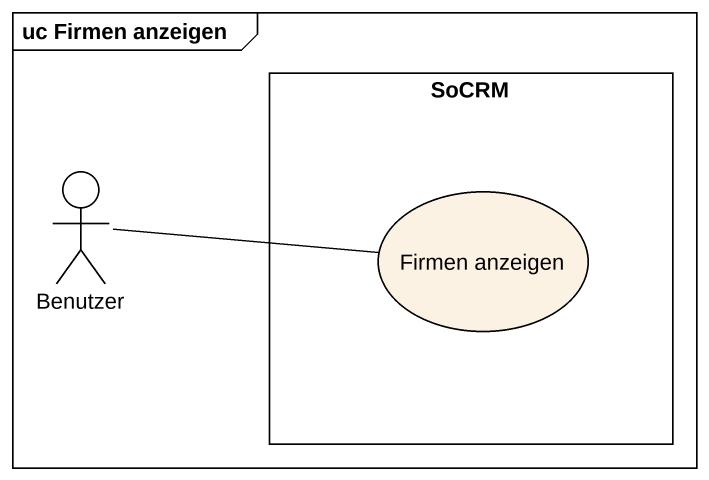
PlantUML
@startuml
mainframe uc Firmen anzeigen
rectangle SoCRM {
  usecase "Firmen anzeigen" as Firmen_anzeigen
}
actor Benutzer
Benutzer -right- Firmen_anzeigen
@enduml
